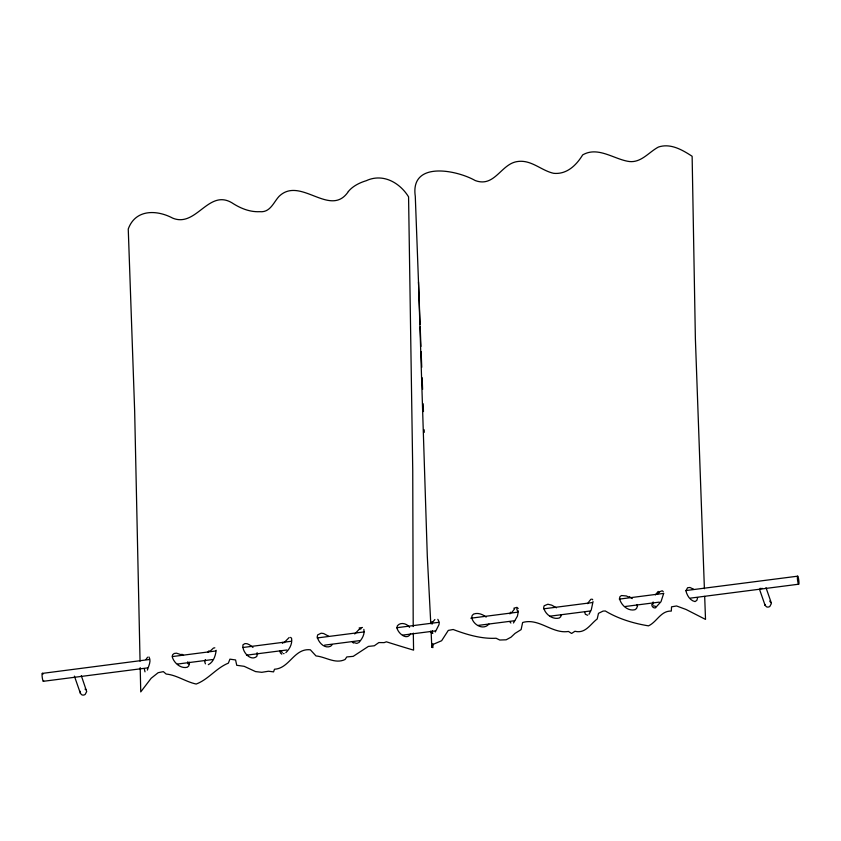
<?xml version="1.0" encoding="UTF-8"?>
<svg xmlns="http://www.w3.org/2000/svg" width="841" height="841" viewBox="0 0 841 841"><rect width="100%" height="100%" fill="white"/><g stroke="black" fill="none" stroke-linecap="round" stroke-linejoin="round"><path stroke-width="1.26" d="M593.042 601.578L591.265 609.893L588.994 614.298M216.179 650.303C215.538 655.633 213.551 662.151 208.337 664.674M518.445 610.913L517.425 616.127L513.473 622.981M652.826 604.427L653.131 601.967M697.599 597.604L696.874 600.316L695.065 601.588C690.125 600.684 686.939 595.386 685.93 590.771L687.591 587.733L689.946 587.481L693.289 589.068M80.368 691.302L80.431 693.426L81.903 694.866A2.975 2.418 -19.2 0 0 85.151 694.445L86.697 691.554L81.304 675.68M663.717 593.336L660.984 601.725L655.991 607.191M205.32 659.554L204.794 662.056L205.435 663.843M189.225 664.022L188.752 665.956L187.27 667.249C180.584 668.973 173.73 662.729 172.142 656.527L172.72 654.645L174.213 653.489L176.463 653.173L181.982 654.992M561.189 614.834L560.716 616.758L559.181 618.051C552.453 619.796 545.063 614.193 543.654 607.644L544.159 605.762L547.88 604.237L551.685 605.142L556.437 607.822M257.293 654.529L256.726 656.485C250.271 661.835 241.672 651.144 242.975 644.784C245.982 641.504 250.492 645.394 252.973 647.465M147.385 670.088C148.584 666.009 151.538 660.963 148.952 656.968M637.289 606.456L636.584 608.421L635.008 609.704C627.943 611.523 620.931 605.015 619.502 598.466L619.996 596.616L621.478 595.544L626.398 595.964L629.457 597.457M146.029 659.418L147.585 657.199M509.909 613.877L510.666 612.185M432.768 643.733L432.905 647.644L431.801 647.086L433.094 644.395L441.641 640.726L448.274 630.424L453.162 629.499C466.639 634.577 481.494 639.055 496.085 638.245L499.754 640.022L506.156 639.801L511.023 637.173L515.028 633.399L521.115 629.604L522.629 622.498C539.123 617.672 552.285 634.146 568.453 631.454L571.607 633.462L574.939 631.265C585.389 633.967 590.361 624.127 597.205 618.965L598.487 613.341L603.06 611.092L605.31 610.976C618.261 618.808 633.599 623.444 648.506 625.851C657.021 621.888 660.753 610.661 671.307 611.071L671.549 606.834L676.553 605.972L686.098 609.494L705.515 619.407L704.684 596.395M282.418 643.333L282.933 642.335M587.785 603.67L588.658 602.051M435.281 631.99L438.97 624.695L439.307 622.308L437.825 619.312M432.411 622.435L434.881 619.512M589.226 601.315L590.918 599.255M655.412 594.902L658.177 591.412M410.65 633.567C407.002 641.147 397.867 633.115 396.931 627.754L397.404 625.767C400.579 621.783 406.991 623.528 409.578 627.344M354.744 633.967L359.696 628.795M511.622 612.7L514.503 609M209.882 651.386L213.446 648.064L214.833 647.812M283.88 642.86L289.199 637.489M207.78 652.406L209.041 650.745M348.374 191.527C330.25 218.649 300.437 175.454 279.012 196.416C273.336 202.628 270.203 212.762 259.638 211.68C249.567 212.184 240.063 208.148 231.801 202.723C208.284 188.878 196.331 227.711 172.783 218.176C156.825 209.651 135.433 209.052 128.252 229.015L134.655 410.934L140.058 661.215M657.452 594.198L659.165 592.348M358.834 642.608C361.945 639.107 365.068 634.261 363.838 629.383M285.866 652.627C289.672 649.052 292.584 643.512 291.554 638.235L290.565 637.383M692.437 589.425L693.026 589.257M488.905 624.064C483.312 630.771 472.989 624.642 471.696 617.41L472.179 615.454L473.62 614.067C477.898 612.406 482.755 614.329 486.13 617.084M332.132 644.7L330.713 646.182C324.584 649.21 318.371 642.345 317.225 636.774L317.677 634.892L321.146 633.21L323.648 633.536L328.673 636.217M149.151 659.544L42.176 673.42A3.995 0.578 82.7 0 0 42.292 677.709L42.523 679.055A4.152 0.61 82.7 0 0 43.301 681.305L147.49 667.912M43.301 681.305L43.49 681.157A3.995 0.578 82.7 0 0 43.606 680.548M798.635 584.211L798.824 584.064A3.995 0.578 82.7 0 0 798.708 579.775L798.477 578.429A4.152 0.61 82.7 0 0 797.699 576.18L797.51 576.327A3.995 0.578 82.7 0 0 797.625 580.616L797.857 581.961A4.152 0.61 82.7 0 0 798.635 584.211L690.545 598.109M659.06 592.001L662.224 590.76L663.244 591.591M513.819 608.222L516.973 607.349L518.193 608.527M359.139 627.964L362.439 627.47M359.464 629.373L361.188 628.711M356.763 643.281L357.93 643.039M591.906 599.023L592.747 599.833M172.594 656.537L215.569 651.008M242.912 647.496L291.102 641.294M317.152 637.951L364.027 631.927M396.584 627.743L438.266 622.382M470.823 618.198L517.699 612.174M543.749 608.821L591.927 602.629M619.281 599.118L663.56 593.42M685.699 590.582L797.699 576.18M177.44 664.064L212.605 659.544M246.466 655.192L286.834 649.998M324.605 645.142L359.759 640.621M402.734 635.102L435.291 630.918M478.277 625.389L514.734 620.711M549.898 616.19L590.266 610.997M625.431 606.477L659.291 602.124M655.475 606.34L653.425 605.793M655.717 607.791C653.562 608.527 651.701 606.519 651.817 604.448M283.533 653.604L284.069 653.604M587.68 615.255L585.325 614.245L584.831 612.427M354.261 642.682L355.911 643.165M516.71 608.779L517.404 610.839M629.394 596.711L632.274 598.592M769.694 601.073L771.386 603.544L769.841 606.435A2.975 2.418 -19.2 0 1 766.593 606.855L765.121 605.415L759.518 589.331M85.004 689.084L85.887 689.662M181.877 654.214L183.527 655.465M282.303 652.826L281.178 650.808M281.798 654.172L280.368 652.9L279.885 650.661M432.011 632.348L432.926 633.136M509.867 621.856L510.876 623.023M353.43 643.071L352.074 641.557M430.445 631.192L431.149 632.705M145.009 671.843L144.274 668.732M636.942 604.511L637.552 606.235M765.993 587.67L771.165 602.513M74.397 676.111L80.431 693.426M257.083 652.7L257.567 654.456M189.046 662.098L189.477 663.822M187.659 661.867L188.184 663.98M764.9 604.374L765.121 605.415M430.781 623.707L427.302 556.164L418.503 281.956M431.118 631.496L431.801 647.086M420.08 324.29L415.286 196.279C410.009 160.757 456.379 169.84 475.218 180.542C494.603 187.785 500.921 164.195 516.963 161.619C531.07 159.17 541.047 170.576 553.693 173.32C566.845 174.613 576.421 165.151 582.666 154.912C597.362 146.355 612.795 158.308 627.354 161.209C640.432 164.006 648.327 152.431 658.387 147.059C670.477 142.97 682.303 149.856 692.132 156.279L695.381 338.723L704.401 588.721M420.185 326.897L420.942 346.429M421.141 351.643L421.751 367.275M422.15 377.704L422.603 389.415M423.16 403.733L423.465 411.554M424.169 429.762L424.274 432.348M431.99 621.573L432.085 624.18M432.316 630.697L432.4 633.305M140.195 667.607L140.752 691.901L151.17 678.256L158.15 672.695L163.354 671.633L166.15 674.04C176.925 675.092 185.745 681.83 196.184 684.038C208.337 679.517 216.242 667.996 228.353 663.15L229.929 659.155L235.585 659.964L236.731 665.294L244.153 666.314L255.559 671.591L261.782 672.316L268.5 671.234L273.567 671.875L274.502 669.215C289.546 668.5 294.14 647.959 310.371 649.809L315.995 655.938C325.761 656.853 335.307 664.306 345.073 659.491L346.797 656.937L353.209 656.358L368.39 646.414L374.319 645.772L378.839 642.566L384.137 642.629L386.376 641.809C395.564 644.679 404.489 647.475 413.583 650.125L413.309 633.126M413.204 626.587L412.742 470.214L408.568 196.857C399.738 182.55 382.823 172.994 366.224 180.72A39.085 22.139 -1.2 0 0 348.353 191.517M42.365 673.273A4.152 0.61 82.7 0 1 42.88 674.398M762.335 588.385A2.975 2.418 -19.2 0 1 760.138 588.301"/></g></svg>
